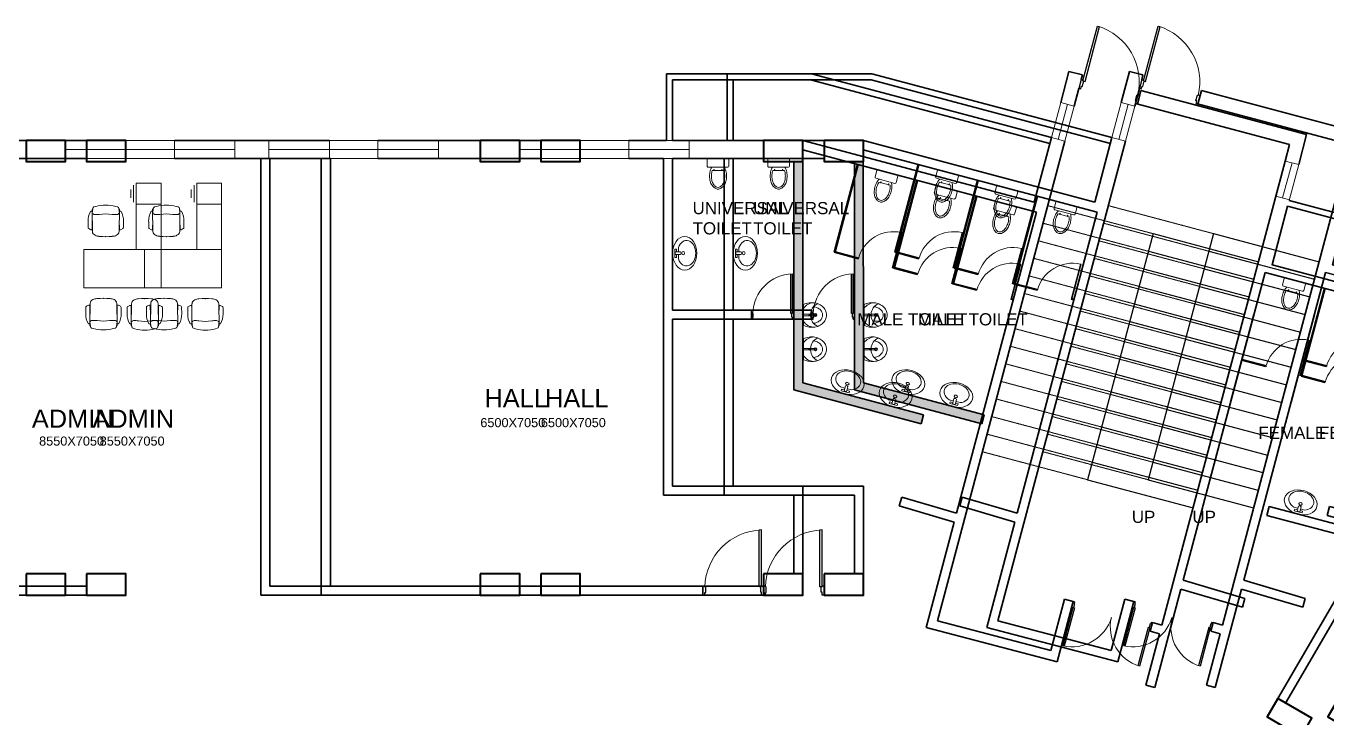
# Model space of a CAD drawing. Header units: inches. Extents: x 5 to 136470, y 9 to 138066.
# Drawn here: x 86997 to 108474, y 126310 to 137722 of the extents above; entities that cross this region are included whole.
import ezdxf

# ---------------------------------------------------------------- set-up
doc = ezdxf.new("R2010")
doc.units = ezdxf.units.IN
doc.header["$MEASUREMENT"] = 0
doc.linetypes.add('DASHED2', pattern=[9.525, 6.35, -3.175])
for name, color, linetype, lineweight in [('1', 7, 'Continuous', 35), ('A_COL', 250, 'Continuous', 40), ('A_ELE1', 250, 'Continuous', 20), ('A_WIN-DOR', 250, 'Continuous', 30), ('ABOVE', 252, 'DASHED2', 9), ('DOOR', 250, 'Continuous', 15), ('IG-Area', 250, 'Continuous', 30), ('partition', 253, 'Continuous', 5), ('SILL', 251, 'Continuous', 18), ('WINDOW', 252, 'Continuous', 15)]:
    doc.layers.add(name, color=color, linetype=linetype, lineweight=lineweight)
doc.layers.add('FURNITURE', color=253, linetype='Continuous', lineweight=5, transparency=0.05)
doc.layers.add('WALL HATCH', color=253, linetype='Continuous', lineweight=5, transparency=0.05)
doc.styles.add('ROMANS', font='', dxfattribs={"width": 0.8})
doc.styles.get("Standard").update_dxf_attribs({"font": 'arial.ttf'})
doc.styles.get('ROMANS').set_extended_font_data('VNI-Avo')

# ---------------------------------------------------------------- blocks, each defined once
blk = doc.blocks.new('A$C7b2e77e3')
at = {"layer": 'WALL HATCH'}
h = blk.add_hatch(dxfattribs=at)
h.set_pattern_fill('ANGLE', color=256)
h.set_pattern_definition([(0, (-2814196.7204, 492397.143), (0, 6.985), [5.08, -1.905]), (90, (-2814196.7204, 492397.143), (-6.985, 4e-16), [5.08, -1.905])])
h.paths.add_polyline_path([(39997, 27770), (39850, 27770), (39850, 25320), (39850, 24007), (41953, 23447), (41992, 23592), (40000, 24122)])
for p, q in [((44041, 27044), (44042, 27044)), ((43964, 26754), (43965, 26754)), ((43887, 26464), (43888, 26464)), ((45781, 26582), (44701, 22523)), ((45781, 26582), (47522, 26119)), ((45781, 26582), (47522, 26119)), ((45704, 26292), (47444, 25829)), ((43810, 26175), (43811, 26174)), ((45626, 26002), (47367, 25539)), ((43733, 25885), (43734, 25884)), ((43656, 25595), (43657, 25594)), ((45549, 25712), (47290, 25249)), ((45472, 25422), (47213, 24959)), ((43579, 25305), (43580, 25305)), ((45395, 25132), (47136, 24669)), ((43501, 25015), (43502, 25015)), ((43424, 24725), (43425, 24725)), ((45318, 24842), (47059, 24379)), ((45241, 24552), (46982, 24089)), ((43347, 24435), (43348, 24435)), ((43270, 24145), (43271, 24145)), ((45164, 24262), (46905, 23799)), ((43193, 23855), (43194, 23855)), ((45087, 23972), (46828, 23509)), ((45010, 23682), (46750, 23219)), ((43116, 23565), (43117, 23565)), ((43039, 23275), (43040, 23275)), ((44932, 23393), (46673, 22929)), ((42962, 22985), (42963, 22985)), ((44855, 23103), (46596, 22640)), ((44778, 22813), (46519, 22350)), ((44701, 22523), (46441, 22060))]:
    blk.add_line(p, q)
at = {"layer": '1'}
for p, q in [((37750, 29220), (40141, 29220)), ((37750, 29220), (37750, 28120)), ((44103, 28166), (40141, 29220)), ((44257, 28746), (44393, 29258)), ((44393, 29258), (44615, 29199)), ((37850, 29120), (40128, 29120)), ((37850, 29120), (37850, 28120)), ((44077, 28070), (40128, 29120)), ((44595, 29122), (44615, 29199)), ((44479, 28687), (44556, 28977)), ((44556, 28977), (44587, 28969)), ((45523, 28720), (45582, 28942)), ((45582, 28942), (48317, 28215)), ((45492, 28728), (48036, 28051)), ((43820, 27103), (44103, 28166)), ((48186, 27721), (48317, 28215)), ((25584, 28120), (27175, 28120)), ((31184, 28120), (29625, 28120)), ((32984, 28120), (34675, 28120)), ((37750, 28120), (37125, 28120)), ((37850, 28120), (40000, 28120)), ((37850, 28120), (40000, 28120)), ((39850, 28120), (39850, 28120)), ((39997, 27965), (40000, 24122)), ((43859, 26938), (39997, 27965)), ((43820, 27103), (40000, 28119)), ((42220, 20194), (44325, 28107)), ((47964, 27780), (48036, 28051)), ((25584, 27820), (27175, 27820)), ((29625, 27820), (31184, 27820)), ((31050, 27820), (31200, 27820)), ((31050, 27820), (31050, 20620)), ((31200, 27820), (31200, 20770)), ((32984, 27820), (34675, 27820)), ((37125, 27820), (37700, 27820)), ((37700, 27820), (37700, 22268)), ((37850, 27820), (39350, 27820)), ((37850, 27820), (37850, 25320)), ((39850, 27770), (39850, 25320)), ((40904, 27724), (40518, 26274)), ((40915, 27721), (40533, 26283)), ((45928, 20127), (47964, 27780)), ((41882, 27464), (41496, 26014)), ((41893, 27460), (41511, 26022)), ((42860, 27203), (42474, 25754)), ((42871, 27200), (42489, 25762)), ((43859, 26938), (42537, 21970)), ((40916, 26168), (40518, 26274)), ((40919, 26180), (40533, 26283)), ((41894, 25908), (41496, 26014)), ((41897, 25920), (41511, 26022)), ((46279, 20864), (47630, 25943)), ((51357, 24952), (47630, 25943)), ((42872, 25648), (42474, 25754)), ((42875, 25659), (42489, 25762)), ((48610, 25683), (48224, 24234)), ((48621, 25680), (48239, 24242)), ((40000, 25390), (40000, 25390)), ((43473, 25488), (43431, 25499)), ((43476, 25500), (43445, 25508)), ((43449, 25397), (43448, 25397)), ((43452, 25408), (43451, 25408)), ((39150, 25320), (37850, 25320)), ((37850, 25170), (37850, 22418)), ((39150, 25170), (37850, 25170)), ((39150, 25320), (39150, 25170)), ((39850, 25320), (39850, 24007)), ((40000, 25240), (40000, 25240)), ((47445, 25251), (47060, 23801)), ((47644, 24388), (47245, 24494)), ((47647, 24399), (47248, 24506)), ((47647, 24399), (47644, 24388)), ((41992, 23592), (40000, 24122)), ((48622, 24128), (48224, 24234)), ((48625, 24139), (48239, 24242)), ((41953, 23447), (39850, 24007)), ((41953, 23447), (41992, 23592)), ((40000, 22418), (37850, 22418)), ((40000, 20920), (40000, 22418)), ((50086, 22472), (47970, 18840)), ((39850, 22268), (37700, 22268)), ((39850, 20970), (39850, 22268)), ((40000, 22268), (40000, 22268)), ((41592, 22093), (41631, 22238)), ((41631, 22238), (42537, 21970)), ((41592, 22093), (42499, 21825)), ((47658, 21935), (47696, 22080)), ((49340, 21489), (47658, 21935)), ((49420, 21625), (47696, 22080)), ((42499, 21825), (42036, 20087)), ((49340, 21489), (47664, 18613)), ((46279, 20864), (47294, 20564)), ((27825, 20620), (22350, 20620)), ((27175, 20770), (23000, 20770)), ((31200, 20620), (31050, 20620)), ((31200, 20770), (34675, 20770)), ((31200, 20620), (38350, 20620)), ((35325, 20770), (38350, 20770)), ((38350, 20770), (38350, 20620)), ((39350, 20620), (40000, 20620)), ((45809, 19099), (46241, 20719)), ((46241, 20719), (47255, 20419)), ((44317, 20555), (44091, 19704)), ((44462, 20517), (44197, 19521)), ((44317, 20555), (44462, 20517)), ((47255, 20419), (47294, 20564)), ((42220, 20194), (44091, 19704)), ((42036, 20087), (44197, 19521)), ((45664, 19137), (45889, 19982)), ((45772, 20168), (45733, 20023)), ((45733, 20023), (45889, 19982)), ((45772, 20168), (45928, 20127)), ((45664, 19137), (45809, 19099))]:
    blk.add_line(p, q, dxfattribs=at)
for points in [[(54310, 23416), (54863, 24367), (51861, 26112), (48029, 27131)], [(53359, 23969), (53359, 23969), (51436, 25087), (47746, 26068), (48003, 27034), (51822, 26018), (54726, 24331), (54224, 23466)]]:
    blk.add_lwpolyline(points, dxfattribs=at)
at = {"layer": 'A_COL'}
for points in [[(27175, 28120), (27175, 27770), (27825, 27770), (27825, 28120)], [(34675, 28120), (34675, 27770), (35325, 27770), (35325, 28120)], [(39350, 28120), (39350, 27770), (40000, 27770), (40000, 28120)], [(27175, 20970), (27175, 20620), (27825, 20620), (27825, 20970)], [(34675, 20970), (34675, 20620), (35325, 20620), (35325, 20970)], [(39350, 20970), (39350, 20620), (40000, 20620), (40000, 20970)], [(47840, 18915), (47664, 18613), (48226, 18285), (48402, 18588)]]:
    blk.add_lwpolyline(points, close=True, dxfattribs=at)
at = {"layer": 'A_ELE1', "transparency": 33554687}
for centre, radius, start, end in [((44587, 29080), 966, 346.8467, 73.3625), ((39848, 25245), 676, 91.742, 178.2578), ((39347, 20729), 966, 91.8328, 178.3486), ((44445, 20443), 676, 256.8465, 343.3623), ((45751, 20096), 676, 166.8467, 253.3625)]:
    blk.add_arc(centre, radius, start, end, dxfattribs=at)
at = {"layer": 'A_WIN-DOR', "transparency": 33554687}
for p, q in [((44622, 29101), (44863, 30006)), ((44658, 29092), (44898, 29996)), ((44595, 29122), (44556, 28977)), ((44587, 28969), (44599, 29013)), ((44626, 29114), (44595, 29122)), ((44599, 29013), (44612, 29009)), ((44612, 29009), (44636, 29098)), ((44626, 29114), (44634, 29145)), ((44556, 28977), (44587, 28969)), ((45490, 28776), (45514, 28864)), ((45561, 28865), (45523, 28720)), ((45527, 28861), (45530, 28873)), ((45530, 28873), (45561, 28865)), ((45504, 28772), (45490, 28776)), ((45492, 28728), (45504, 28772)), ((39802, 25266), (39802, 25921)), ((39828, 25266), (39828, 25921)), ((39172, 25275), (39150, 25275)), ((39172, 25266), (39172, 25275)), ((39172, 25170), (39172, 25202)), ((39172, 25202), (39182, 25202)), ((39182, 25202), (39182, 25266)), ((39818, 25202), (39818, 25266)), ((39828, 25202), (39818, 25202)), ((39828, 25275), (39828, 25298)), ((39828, 25275), (39850, 25275)), ((39828, 25170), (39828, 25202)), ((39850, 25275), (39850, 25170)), ((39281, 20759), (39280, 21694)), ((39318, 20759), (39317, 21695)), ((38382, 20770), (38350, 20770)), ((38350, 20770), (38350, 20620)), ((38382, 20757), (38382, 20770)), ((38382, 20620), (38382, 20666)), ((38382, 20666), (38396, 20666)), ((38396, 20666), (38396, 20757)), ((39304, 20667), (39304, 20759)), ((39318, 20667), (39304, 20667)), ((39318, 20771), (39318, 20804)), ((39318, 20771), (39350, 20772)), ((39318, 20621), (39318, 20667)), ((39350, 20622), (39318, 20621)), ((39350, 20772), (39350, 20622)), ((44459, 20418), (44291, 19785)), ((44484, 20412), (44316, 19779)), ((44435, 20415), (44462, 20517)), ((44457, 20410), (44435, 20415)), ((44457, 20410), (44451, 20387)), ((44485, 20478), (44468, 20416)), ((44484, 20511), (44476, 20480)), ((44476, 20480), (44485, 20478)), ((45092, 20250), (45090, 20241)), ((45090, 20241), (45090, 20241)), ((45092, 20250), (45092, 20250)), ((45701, 20088), (45532, 19455)), ((45726, 20081), (45557, 19448)), ((45733, 20146), (45716, 20084)), ((45723, 20073), (45717, 20050)), ((45723, 20073), (45745, 20067)), ((45742, 20143), (45733, 20146)), ((45750, 20174), (45742, 20143)), ((45745, 20067), (45772, 20168))]:
    blk.add_line(p, q, dxfattribs=at)
at = {"layer": 'A_WIN-DOR'}
for p, q in [((44863, 30006), (44898, 29996)), ((39150, 25275), (39150, 25170)), ((39150, 25170), (39172, 25170)), ((39828, 25170), (39850, 25170)), ((39317, 21695), (39280, 21694)), ((38350, 20620), (38382, 20620)), ((44484, 20511), (44462, 20517)), ((45750, 20174), (45772, 20168))]:
    blk.add_line(p, q, dxfattribs=at)
at = {"layer": 'A_WIN-DOR', "transparency": 33554687}
for points in [[(44622, 29101), (44658, 29092)], [(45527, 28861), (45514, 28864)], [(39172, 25266), (39182, 25266)], [(39828, 25266), (39802, 25266)], [(38382, 20757), (38396, 20757)], [(39318, 20759), (39281, 20759)], [(44459, 20418), (44484, 20412)], [(45092, 20250), (45092, 20250)], [(45726, 20081), (45701, 20088)]]:
    blk.add_lwpolyline(points, dxfattribs=at)
at = {"layer": 'ABOVE', "ltscale": 0.25}
for p, q in [((44041, 27044), (45782, 26581)), ((44041, 27044), (45782, 26581)), ((43964, 26754), (45705, 26291)), ((43887, 26464), (45628, 26001)), ((43810, 26175), (45551, 25712)), ((43733, 25885), (45474, 25422)), ((43656, 25595), (45396, 25132)), ((43579, 25305), (45319, 24842)), ((43501, 25015), (45242, 24552)), ((43424, 24725), (45165, 24262)), ((43347, 24435), (45088, 23972)), ((43270, 24145), (45011, 23682)), ((43193, 23855), (44934, 23392)), ((43116, 23565), (44857, 23102)), ((43039, 23275), (44780, 22812)), ((42962, 22985), (44701, 22523))]:
    blk.add_line(p, q, dxfattribs=at)
at = {"layer": 'DOOR'}
for p, q in [((41475, 26020), (41629, 26599)), ((41486, 26017), (41641, 26596)), ((41641, 26596), (41629, 26599)), ((42453, 25759), (42607, 26339)), ((42464, 25756), (42619, 26336)), ((42619, 26336), (42607, 26339)), ((41486, 26017), (41475, 26020)), ((43431, 25499), (43585, 26079)), ((43442, 25496), (43597, 26076)), ((43597, 26076), (43585, 26079)), ((42464, 25756), (42453, 25759)), ((43442, 25496), (43431, 25499)), ((48204, 24243), (48358, 24823)), ((48216, 24240), (48370, 24820)), ((48370, 24820), (48358, 24823)), ((48216, 24240), (48204, 24243))]:
    blk.add_line(p, q, dxfattribs=at)
at = {"layer": 'FURNITURE'}
for p, q in [((38420, 27802), (38420, 27694)), ((38762, 27820), (38438, 27820)), ((38780, 27694), (38780, 27802)), ((38438, 27676), (38762, 27676)), ((38504, 27626), (38696, 27626)), ((38531, 27642), (38531, 27626)), ((38538, 27642), (38531, 27642)), ((38531, 27626), (38538, 27626)), ((38538, 27626), (38538, 27642)), ((38662, 27626), (38662, 27642)), ((38662, 27642), (38669, 27642)), ((38669, 27626), (38662, 27626)), ((38669, 27642), (38669, 27626)), ((41220, 27621), (41192, 27517)), ((41205, 27495), (41518, 27411)), ((41555, 27550), (41242, 27634)), ((41540, 27424), (41568, 27528)), ((28903, 27172), (28903, 27310)), ((28949, 27102), (28949, 27380)), ((28995, 26323), (28995, 27414)), ((28995, 27414), (28995, 27068)), ((29404, 27414), (28995, 27414)), ((29404, 27414), (28995, 27414)), ((29404, 26323), (29404, 27414)), ((41256, 27429), (41441, 27380)), ((41286, 27438), (41282, 27422)), ((41282, 27422), (41288, 27420)), ((41292, 27436), (41286, 27438)), ((41288, 27420), (41292, 27436)), ((41408, 27388), (41413, 27404)), ((41415, 27386), (41408, 27388)), ((41413, 27404), (41419, 27402)), ((41419, 27402), (41415, 27386)), ((42198, 27361), (42170, 27256)), ((42533, 27290), (42220, 27374)), ((28995, 27068), (29404, 27068)), ((42183, 27234), (42496, 27151)), ((42234, 27169), (42419, 27119)), ((42264, 27177), (42260, 27162)), ((42260, 27162), (42266, 27160)), ((42270, 27176), (42264, 27177)), ((42266, 27160), (42270, 27176)), ((42386, 27128), (42391, 27144)), ((42393, 27126), (42386, 27128)), ((42391, 27144), (42397, 27142)), ((42397, 27142), (42393, 27126)), ((42518, 27164), (42546, 27268)), ((43176, 27101), (43148, 26996)), ((43511, 27030), (43198, 27113)), ((28265, 26951), (28243, 26951)), ((28265, 26979), (28275, 26989)), ((28270, 26617), (28265, 26979)), ((28266, 26917), (28276, 26997)), ((28296, 27023), (28327, 27032)), ((28687, 27023), (28656, 27032)), ((28716, 26917), (28707, 26997)), ((28717, 26979), (28707, 26989)), ((28712, 26617), (28717, 26979)), ((28717, 26951), (28739, 26951)), ((43161, 26974), (43474, 26891)), ((43212, 26909), (43397, 26859)), ((43242, 26917), (43238, 26902)), ((43238, 26902), (43244, 26900)), ((43248, 26916), (43242, 26917)), ((43244, 26900), (43248, 26916)), ((43364, 26868), (43369, 26884)), ((43371, 26866), (43364, 26868)), ((43369, 26884), (43375, 26882)), ((43375, 26882), (43371, 26866)), ((43496, 26904), (43524, 27008)), ((28200, 26784), (28200, 26682)), ((28210, 26664), (28246, 26647)), ((28265, 26656), (28268, 26798)), ((28718, 26656), (28715, 26798)), ((28772, 26664), (28737, 26647)), ((28783, 26784), (28782, 26682)), ((28131, 26323), (29404, 26323)), ((28131, 25686), (28131, 26323)), ((29404, 26323), (29404, 25686)), ((37886, 26191), (37886, 26326)), ((37886, 26326), (37914, 26326)), ((37894, 26281), (37894, 26236)), ((37894, 26281), (37981, 26281)), ((37894, 26236), (37981, 26236)), ((37914, 26326), (37914, 26281)), ((37914, 26236), (37914, 26191)), ((37944, 26352), (37944, 26281)), ((37944, 26236), (37944, 26165)), ((37914, 26191), (37886, 26191)), ((47948, 25841), (47920, 25736)), ((48283, 25770), (47970, 25853)), ((28131, 25686), (29404, 25686)), ((47933, 25714), (48246, 25631)), ((47984, 25648), (48169, 25599)), ((48014, 25657), (48010, 25641)), ((48010, 25641), (48016, 25640)), ((48020, 25655), (48014, 25657)), ((48016, 25640), (48020, 25655)), ((48136, 25608), (48141, 25623)), ((48143, 25606), (48136, 25608)), ((48141, 25623), (48147, 25622)), ((48147, 25622), (48143, 25606)), ((48268, 25644), (48296, 25748)), ((28162, 25264), (28163, 25365)), ((28172, 25384), (28208, 25401)), ((28227, 25392), (28230, 25250)), ((28233, 25430), (28228, 25069)), ((28674, 25430), (28679, 25069)), ((28680, 25392), (28677, 25250)), ((28735, 25384), (28699, 25401)), ((28745, 25264), (28744, 25365)), ((28845, 25260), (28846, 25361)), ((28855, 25380), (28891, 25397)), ((28910, 25388), (28913, 25246)), ((28915, 25426), (28911, 25065)), ((29357, 25426), (29362, 25065)), ((29363, 25388), (29360, 25246)), ((29418, 25380), (29382, 25397)), ((29428, 25260), (29427, 25361)), ((40010, 25065), (40010, 25415)), ((28229, 25130), (28238, 25050)), ((28679, 25130), (28669, 25050)), ((39999, 25235), (39999, 25245)), ((39999, 25245), (40010, 25245)), ((39999, 25235), (40010, 25235)), ((40010, 25252), (40107, 25252)), ((40010, 25252), (40107, 25252)), ((40010, 25228), (40107, 25228)), ((40010, 25228), (40107, 25228)), ((40107, 25245), (40107, 25245)), ((40107, 25235), (40107, 25235)), ((40126, 25252), (40186, 25252)), ((40126, 25228), (40186, 25228)), ((28228, 25096), (28205, 25096)), ((28228, 25069), (28237, 25058)), ((28258, 25025), (28289, 25015)), ((28649, 25025), (28618, 25015)), ((28679, 25069), (28670, 25058)), ((28679, 25096), (28702, 25096)), ((28911, 25092), (28888, 25092)), ((28911, 25127), (28921, 25046)), ((28911, 25065), (28920, 25055)), ((28941, 25021), (28972, 25011)), ((29332, 25021), (29301, 25011)), ((29361, 25127), (29352, 25046)), ((29362, 25065), (29352, 25055)), ((29362, 25092), (29385, 25092)), ((40010, 24500), (40010, 24850)), ((39999, 24670), (39999, 24680)), ((39999, 24680), (40010, 24680)), ((39999, 24670), (40010, 24670)), ((40010, 24687), (40107, 24687)), ((40010, 24687), (40107, 24687)), ((40010, 24663), (40107, 24663)), ((40010, 24663), (40107, 24663)), ((40107, 24680), (40107, 24680)), ((40107, 24670), (40107, 24670)), ((40126, 24687), (40186, 24687)), ((40126, 24663), (40186, 24663)), ((40679, 23987), (40701, 24071)), ((40722, 23975), (40744, 24060)), ((40622, 24053), (40692, 24035)), ((40633, 23992), (40640, 24019)), ((40764, 23957), (40633, 23992)), ((40640, 24019), (40684, 24007)), ((40679, 23987), (40722, 23975)), ((40727, 23995), (40771, 23984)), ((40734, 24024), (40803, 24005)), ((40771, 23984), (40764, 23957)), ((41414, 23843), (41483, 23824)), ((41470, 23776), (41493, 23860)), ((41513, 23765), (41535, 23849)), ((41424, 23781), (41431, 23808)), ((41555, 23746), (41424, 23781)), ((41431, 23808), (41476, 23796)), ((41470, 23776), (41513, 23765)), ((41518, 23785), (41562, 23773)), ((41526, 23813), (41595, 23795)), ((41562, 23773), (41555, 23746)), ((48103, 22072), (48172, 22053)), ((48113, 22010), (48120, 22037)), ((48244, 21975), (48113, 22010)), ((48120, 22037), (48164, 22025)), ((48159, 22005), (48181, 22089)), ((48159, 22005), (48202, 21994)), ((48202, 21994), (48224, 22078)), ((48207, 22014), (48251, 22002)), ((48214, 22042), (48284, 22023)), ((48251, 22002), (48244, 21975))]:
    blk.add_line(p, q, dxfattribs=at)
for centre, radius in [((40116, 25240), 14.9), ((40206, 25240), 23.7), ((40116, 24675), 14.9), ((40206, 24675), 23.7)]:
    blk.add_circle(centre, radius, dxfattribs=at)
for centre, radius, start, end in [((38438, 27802), 18, 90.0001, 180.0001), ((38762, 27802), 18, 0.0001, 90.0001), ((38438, 27694), 18, 180.0001, 270.0001), ((38790, 27531), 330, 164.9269, 180.0001), ((38790, 27531), 330, 180.0001, 195.0732), ((38696, 27556), 233, 149.0967, 164.9269), ((38790, 27531), 301, 164.9269, 180.0001), ((38790, 27531), 301, 180.0001, 195.0732), ((38696, 27556), 204, 160.1761, 164.9269), ((38504, 27556), 204, 15.0732, 19.8241), ((38410, 27531), 301, 0.0001, 15.0732), ((38410, 27531), 301, 344.9269, 0.0001), ((38504, 27556), 233, 15.0732, 30.9035), ((38410, 27531), 330, 0.0001, 15.0732), ((38410, 27531), 330, 344.9269, 0.0001), ((38762, 27694), 18, 270.0001, 0.0001), ((41210, 27512), 18, 165.1045, 255.1045), ((41237, 27616), 18, 75.1045, 165.1045), ((41550, 27533), 18, 345.1045, 75.1045), ((38696, 27506), 233, 195.0732, 213.0316), ((38696, 27506), 204, 195.0732, 213.0316), ((38637, 27468), 162, 213.0316, 237.5003), ((38637, 27468), 134, 213.0316, 237.5003), ((38600, 27409), 93.1, 237.5003, 270.0001), ((38600, 27409), 64.3, 237.5003, 270.0001), ((38600, 27409), 64.3, 270.0001, 302.4999), ((38600, 27409), 93.1, 270.0001, 302.4999), ((38563, 27468), 134, 302.4999, 326.9685), ((38563, 27468), 162, 302.4999, 326.9685), ((38504, 27506), 204, 326.9685, 344.9269), ((38504, 27506), 233, 326.9685, 344.9269), ((41508, 27264), 330, 165.1045, 180.1776), ((41508, 27264), 330, 150.0314, 165.1045), ((41508, 27264), 301, 165.1045, 180.1776), ((41508, 27264), 301, 150.0314, 165.1045), ((41424, 27313), 233, 134.2011, 150.0314), ((41424, 27313), 204, 145.2805, 150.0314), ((41141, 27362), 301, 330.0314, 345.1045), ((41141, 27362), 330, 330.0314, 345.1045), ((41141, 27362), 301, 345.1045, 0.1776), ((41238, 27362), 204, 0.1776, 4.9285), ((41141, 27362), 330, 345.1045, 0.1776), ((41238, 27362), 233, 0.1776, 16.0079), ((41523, 27429), 18, 255.1045, 345.1045), ((42215, 27356), 18, 75.1045, 165.1045), ((42528, 27273), 18, 345.1045, 75.1045), ((41411, 27264), 233, 180.1776, 198.136), ((41344, 27242), 162, 198.136, 222.6047), ((41411, 27264), 204, 180.1776, 198.136), ((41344, 27242), 134, 198.136, 222.6047), ((41293, 27195), 93.1, 222.6047, 255.1045), ((41293, 27195), 64.3, 222.6047, 255.1045), ((41293, 27195), 93.1, 255.1045, 287.6043), ((41293, 27195), 64.3, 255.1045, 287.6043), ((41272, 27261), 134, 287.6043, 312.073), ((41272, 27261), 162, 287.6043, 312.073), ((41225, 27313), 204, 312.073, 330.0314), ((41225, 27313), 233, 312.073, 330.0314), ((42486, 27004), 330, 165.1045, 180.1776), ((42486, 27004), 330, 150.0314, 165.1045), ((42188, 27252), 18, 165.1045, 255.1045), ((42486, 27004), 301, 165.1045, 180.1776), ((42486, 27004), 301, 150.0314, 165.1045), ((42402, 27052), 233, 134.2011, 150.0314), ((42402, 27052), 204, 145.2805, 150.0314), ((42119, 27102), 301, 345.1045, 0.1776), ((42216, 27102), 204, 0.1776, 4.9285), ((42119, 27102), 330, 345.1045, 0.1776), ((42216, 27102), 233, 0.1776, 16.0079), ((42501, 27169), 18, 255.1045, 345.1045), ((43193, 27096), 18, 75.1045, 165.1045), ((28487, 26799), 288, 148.0573, 182.9695), ((28310, 26942), 45.2, 199.5385, 265.4123), ((28310, 26942), 45.2, 199.5385, 265.4123), ((28305, 26996), 28.4, 108.152, 177.2969), ((28331, 27213), 318, 265.4109, 279.5754), ((28491, 26426), 628, 74.8107, 105.1893), ((28491, 26267), 641, 80.4247, 99.5753), ((28651, 27213), 318, 260.4246, 274.5891), ((28672, 26942), 45.2, 274.5877, 340.4615), ((28678, 26996), 28.4, 2.7031, 71.848), ((28495, 26799), 288, 357.0305, 31.9427), ((42389, 27004), 233, 180.1776, 198.136), ((42322, 26982), 162, 198.136, 222.6047), ((42389, 27004), 204, 180.1776, 198.136), ((42322, 26982), 134, 198.136, 222.6047), ((42271, 26935), 93.1, 222.6047, 255.1045), ((42271, 26935), 64.3, 222.6047, 255.1045), ((42271, 26935), 64.3, 255.1045, 287.6043), ((42250, 27001), 134, 287.6043, 312.073), ((42250, 27001), 162, 287.6043, 312.073), ((42203, 27053), 204, 312.073, 330.0314), ((42203, 27053), 233, 312.073, 330.0314), ((42119, 27102), 301, 330.0314, 345.1045), ((42119, 27102), 330, 330.0314, 345.1045), ((43464, 26744), 330, 150.0314, 165.1045), ((43166, 26992), 18, 165.1045, 255.1045), ((43464, 26744), 301, 150.0314, 165.1045), ((43380, 26792), 233, 134.2011, 150.0314), ((43380, 26792), 204, 145.2805, 150.0314), ((43194, 26842), 204, 0.1776, 4.9285), ((43194, 26842), 233, 0.1776, 16.0079), ((43479, 26908), 18, 255.1045, 345.1045), ((43506, 27013), 18, 345.1045, 75.1045), ((28218, 26680), 17.9, 171.6738, 242.8287), ((28252, 26656), 12.2, 236.5756, 356.1283), ((28730, 26656), 12.2, 183.8717, 303.4244), ((28764, 26680), 17.9, 297.1713, 8.3262), ((42271, 26935), 93.1, 255.1045, 287.6043), ((43464, 26744), 330, 165.1045, 180.1776), ((43367, 26744), 233, 180.1776, 198.136), ((43300, 26722), 162, 198.136, 222.6047), ((43464, 26744), 301, 165.1045, 180.1776), ((43367, 26744), 204, 180.1776, 198.136), ((43300, 26722), 134, 198.136, 222.6047), ((43228, 26741), 134, 287.6043, 312.073), ((43181, 26793), 204, 312.073, 330.0314), ((43181, 26793), 233, 312.073, 330.0314), ((43097, 26841), 301, 330.0314, 345.1045), ((43097, 26841), 330, 330.0314, 345.1045), ((43097, 26841), 301, 345.1045, 0.1776), ((43097, 26841), 330, 345.1045, 0.1776), ((28344, 26623), 74.1, 184.1914, 247.2111), ((28390, 26712), 174, 244.7303, 267.8371), ((28491, 27612), 1080, 264.2714, 275.7286), ((28593, 26712), 174, 272.1629, 295.2697), ((28638, 26623), 74.1, 292.7889, 355.8086), ((43249, 26675), 93.1, 222.6047, 255.1045), ((43249, 26675), 64.3, 222.6047, 255.1045), ((43249, 26675), 93.1, 255.1045, 287.6043), ((43249, 26675), 64.3, 255.1045, 287.6043), ((43228, 26741), 162, 287.6043, 312.073), ((47965, 25836), 18, 75.1045, 165.1045), ((48236, 25484), 330, 165.1045, 180.1776), ((48236, 25484), 330, 150.0314, 165.1045), ((47937, 25732), 18, 165.1045, 255.1045), ((48236, 25484), 301, 165.1045, 180.1776), ((48236, 25484), 301, 150.0314, 165.1045), ((48152, 25532), 233, 134.2011, 150.0314), ((48152, 25532), 204, 145.2805, 150.0314), ((47869, 25581), 301, 345.1045, 0.1776), ((47966, 25582), 204, 0.1776, 4.9285), ((47869, 25581), 330, 345.1045, 0.1776), ((47966, 25582), 233, 0.1776, 16.0079), ((48251, 25648), 18, 255.1045, 345.1045), ((48278, 25753), 18, 345.1045, 75.1045), ((28181, 25368), 17.9, 117.1713, 188.3262), ((28215, 25391), 12.2, 3.8717, 123.4244), ((28307, 25425), 74.1, 112.7889, 175.8086), ((28352, 25336), 174, 92.1629, 115.2697), ((28454, 24436), 1080, 84.2714, 95.7286), ((28555, 25336), 174, 64.7303, 87.8371), ((28600, 25425), 74.1, 4.1914, 67.2111), ((28692, 25391), 12.2, 56.5756, 176.1283), ((28727, 25368), 17.9, 351.6738, 62.8287), ((28863, 25364), 17.9, 117.1713, 188.3262), ((28898, 25387), 12.2, 3.8717, 123.4244), ((28990, 25421), 74.1, 112.7889, 175.8086), ((29035, 25332), 174, 92.1629, 115.2697), ((29136, 24432), 1080, 84.2714, 95.7286), ((29238, 25332), 174, 64.7303, 87.8371), ((29283, 25421), 74.1, 4.1914, 67.2111), ((29375, 25387), 12.2, 56.5756, 176.1283), ((29409, 25364), 17.9, 351.6738, 62.8287), ((40196, 25215), 229, 94.8869, 144.6725), ((40172, 24924), 517, 103.0139, 108.2562), ((40150, 25158), 285, 90.0477, 109.3112), ((40325, 25244), 199, 113.4034, 177.8323), ((40150, 25158), 285, 70.7841, 90.0477), ((40150, 25158), 220, 70.7841, 83.0337), ((40164, 25198), 178, 49.8926, 70.7841), ((40164, 25198), 243, 49.8926, 70.7841), ((40185, 25224), 210, 26.1958, 49.8926), ((48139, 25483), 233, 180.1776, 198.136), ((48072, 25461), 162, 198.136, 222.6047), ((48139, 25483), 204, 180.1776, 198.136), ((48072, 25461), 134, 198.136, 222.6047), ((48021, 25415), 93.1, 222.6047, 255.1045), ((48021, 25415), 64.3, 222.6047, 255.1045), ((48021, 25415), 64.3, 255.1045, 287.6043), ((48000, 25481), 134, 287.6043, 312.073), ((48000, 25481), 162, 287.6043, 312.073), ((47953, 25533), 204, 312.073, 330.0314), ((47953, 25533), 233, 312.073, 330.0314), ((47869, 25581), 301, 330.0314, 345.1045), ((47869, 25581), 330, 330.0314, 345.1045), ((28449, 25248), 288, 177.0305, 211.9427), ((28272, 25106), 45.2, 94.5877, 160.4615), ((28294, 24834), 318, 80.4246, 94.5891), ((28454, 25780), 641, 260.4247, 279.5753), ((28613, 24834), 318, 85.4109, 99.5754), ((28635, 25106), 45.2, 19.5385, 85.4123), ((28635, 25106), 45.2, 19.5385, 85.4123), ((28458, 25248), 288, 328.0573, 2.9695), ((29132, 25245), 288, 177.0305, 211.9427), ((28955, 25102), 45.2, 94.5877, 160.4615), ((28977, 24830), 318, 80.4246, 94.5891), ((29136, 25776), 641, 260.4247, 279.5753), ((29296, 24830), 318, 85.4109, 99.5754), ((29317, 25102), 45.2, 19.5385, 85.4123), ((29317, 25102), 45.2, 19.5385, 85.4123), ((29140, 25245), 288, 328.0573, 2.9695), ((40197, 25266), 229, 215.5197, 263.8921), ((40116, 25240), 10, 90.0477, 270.0477), ((40116, 25240), 10, 90.0477, 270.0477), ((40116, 25240), 10, 270.0477, 90.0477), ((40116, 25240), 10, 270.0477, 90.0477), ((40325, 25236), 199, 182.263, 246.692), ((40206, 25240), 14.1, 90.0477, 270.0477), ((40206, 25240), 14.1, 270.0477, 90.0477), ((40164, 25282), 178, 289.3112, 310.2027), ((40185, 25224), 145, 26.1958, 49.8926), ((40185, 25256), 145, 310.2027, 333.8996), ((40218, 25240), 108, 0.0477, 26.1958), ((40218, 25240), 108, 333.8996, 0.0477), ((40185, 25256), 210, 310.2027, 333.8996), ((40218, 25240), 173, 0.0477, 26.1958), ((40218, 25240), 173, 333.8996, 0.0477), ((48021, 25415), 93.1, 255.1045, 287.6043), ((28267, 25052), 28.4, 182.7031, 251.848), ((28454, 25622), 628, 254.8107, 285.1893), ((28640, 25052), 28.4, 288.152, 357.2969), ((28950, 25048), 28.4, 182.7031, 251.848), ((29136, 25618), 628, 254.8107, 285.1893), ((29323, 25048), 28.4, 288.152, 357.2969), ((40171, 25557), 517, 251.8392, 257.0814), ((40150, 25322), 285, 250.7841, 270.0477), ((40150, 25322), 285, 270.0477, 289.3112), ((40150, 25322), 220, 277.0617, 289.3112), ((40164, 25282), 243, 289.3112, 310.2027), ((40196, 24650), 229, 94.8869, 144.6725), ((40172, 24359), 517, 103.0139, 108.2562), ((40150, 24594), 285, 90.0477, 109.3112), ((40325, 24679), 199, 113.4034, 177.8323), ((40150, 24594), 285, 70.7841, 90.0477), ((40150, 24594), 220, 70.7841, 83.0337), ((40164, 24633), 178, 49.8926, 70.7841), ((40164, 24633), 243, 49.8926, 70.7841), ((40185, 24659), 145, 26.1958, 49.8926), ((40218, 24675), 108, 0.0477, 26.1958), ((40185, 24659), 210, 26.1958, 49.8926), ((40218, 24675), 173, 0.0477, 26.1958), ((40197, 24701), 229, 215.5197, 263.8921), ((40171, 24992), 517, 251.8392, 257.0814), ((40150, 24757), 285, 250.7841, 270.0477), ((40116, 24675), 10, 90.0477, 270.0477), ((40116, 24675), 10, 90.0477, 270.0477), ((40116, 24675), 10, 270.0477, 90.0477), ((40116, 24675), 10, 270.0477, 90.0477), ((40325, 24671), 199, 182.263, 246.692), ((40150, 24757), 285, 270.0477, 289.3112), ((40150, 24757), 220, 277.0617, 289.3112), ((40206, 24675), 14.1, 90.0477, 270.0477), ((40206, 24675), 14.1, 270.0477, 90.0477), ((40164, 24717), 178, 289.3112, 310.2027), ((40164, 24717), 243, 289.3112, 310.2027), ((40185, 24692), 145, 310.2027, 333.8996), ((40218, 24675), 108, 333.8996, 0.0477), ((40185, 24692), 210, 310.2027, 333.8996), ((40218, 24675), 173, 333.8996, 0.0477)]:
    blk.add_arc(centre, radius, start, end, dxfattribs=at)
for centre, major_axis, start_param, end_param in [((38050, 26259), (0, -277), 1.570796326794885, 7.853981633974472), ((38080, 26259), (0, -210), -1.109185, 4.250778), ((37971, 26259), (0, 26), 3.694408, 5.73037), ((38024, 26259), (0, 28.6), -1.570796, 4.712389), ((40740, 24132), (267, -71), 1.570796326794885, 7.853981633974472), ((40748, 24161), (203, -54), -1.109185, 4.250778), ((40720, 24056), (-25.1, 6.7), 3.694408, 5.73037), ((40734, 24107), (-27.6, 7.3), -1.570796, 4.712389), ((41532, 23922), (267, -71), 1.570796326794885, 7.853981633974472), ((41539, 23950), (203, -54), -1.109185, 4.250778), ((41512, 23845), (-25.1, 6.7), 3.694408, 5.73037), ((41525, 23896), (-27.6, 7.3), -1.570796, 4.712389), ((48220, 22150), (267, -71), 1.570796326794885, 7.853981633974472), ((48228, 22179), (203, -54), -1.109185, 4.250778), ((48214, 22125), (-27.6, 7.3), -1.570796, 4.712389), ((48200, 22074), (-25.1, 6.7), 3.694408, 5.73037)]:
    blk.add_ellipse(centre, major_axis=major_axis, ratio=0.723214, start_param=start_param, end_param=end_param, dxfattribs=at)
for p in [(28995, 27414), (28995, 27068), (28491, 26532), (28454, 25515), (29136, 25512)]:
    blk.add_point(p, dxfattribs=at)
at = {"layer": 'partition'}
for centre in [(41496, 26014), (42474, 25754), (43452, 25494), (48225, 24238), (49202, 23973)]:
    blk.add_arc(centre, 600, 77.2058, 165.1045, dxfattribs=at)
at = {"layer": 'SILL'}
for p, q in [((44257, 28746), (44103, 28166)), ((44479, 28687), (44325, 28107)), ((29625, 28120), (27825, 28120)), ((32984, 28120), (31184, 28120)), ((37125, 28120), (35325, 28120)), ((29625, 27820), (27825, 27820)), ((32984, 27820), (31184, 27820)), ((37125, 27820), (35325, 27820)), ((47964, 27780), (47809, 27200)), ((48186, 27721), (48029, 27131))]:
    blk.add_line(p, q, dxfattribs=at)
at = {"layer": 'WINDOW'}
for p, q in [((44368, 28717), (44214, 28137)), ((44257, 28746), (44479, 28687)), ((44103, 28166), (44325, 28107)), ((27825, 28120), (27825, 27820)), ((27825, 27970), (29625, 27970)), ((29625, 28120), (29625, 27820)), ((31184, 28120), (31184, 27820)), ((31184, 27970), (32984, 27970)), ((32984, 28120), (32984, 27820)), ((37125, 27970), (35325, 27970)), ((37125, 28120), (37125, 27820)), ((48075, 27751), (47920, 27171)), ((48186, 27721), (47964, 27780)), ((48032, 27141), (47809, 27200))]:
    blk.add_line(p, q, dxfattribs=at)
at = {"color": 0, "linetype": 'ByBlock', "style": 'ROMANS'}
for tag, p in [('+1200', (24241, 16554)), ('+00', (29332, 8469))]:
    blk.add_attdef(tag, p, '', height=132, dxfattribs=at)
at = {"layer": 'IG-Area', "attachment_point": 1}
for s, insert, char_height in [('UNIVERSAL\\PTOILET', (38179, 27103), 200), ('MALE TOILET', (40898, 25269), 200), ('HALL', (34743, 24017), 300), ('ADMIN', (27271, 23680), 300), ('6500X7050', (34675, 23540), 150), ('8550X7050', (27391, 23236), 150), ('FEMALE TOILET', (47520, 23396), 200), ('UP', (45431, 22011), 200)]:
    blk.add_mtext_dynamic_manual_height_columns(s, width=38356.19, gutter_width=12.5, heights=[0], dxfattribs=dict(at, insert=insert, char_height=char_height))

msp = doc.modelspace()

# ---------------------------------------------------------------- block references
for p in [(59822, 107716), (60822, 107716)]:
    msp.add_blockref('A$C7b2e77e3', p)

doc.saveas('drawing.dxf')
